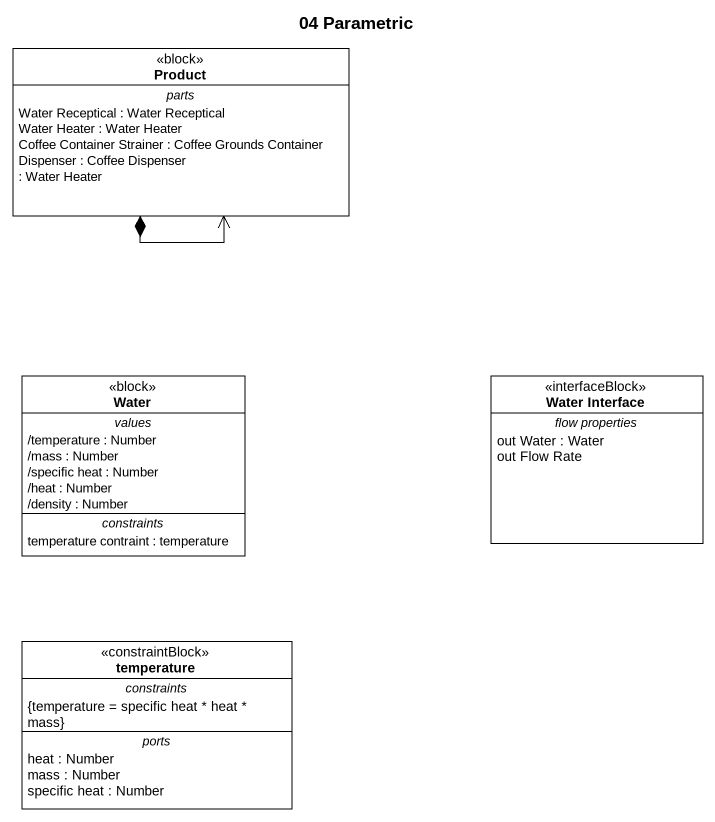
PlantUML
@startuml
title 04 Parametric
hide circle
hide empty members
class Product <<block>> {
  -- parts --
  Water Receptical : Water Receptical
  Water Heater : Water Heater
  Coffee Container Strainer : Coffee Grounds Container
  Dispenser : Coffee Dispenser
  : Water Heater
}
class Water <<block>> {
  -- values --
  /temperature : Number
  /mass : Number
  /specific heat : Number
  /heat : Number
  /density : Number
  -- constraints --
  temperature contraint : temperature
}
class "Water Interface" as Water_Interface <<interfaceBlock>> {
  -- flow properties --
  out Water : Water
  out Flow Rate
}
class temperature <<constraintBlock>> {
  -- constraints --
  {temperature = specific heat * heat * mass}
  -- ports --
  heat : Number
  mass : Number
  specific heat : Number
}
Product <--* Product
@enduml
